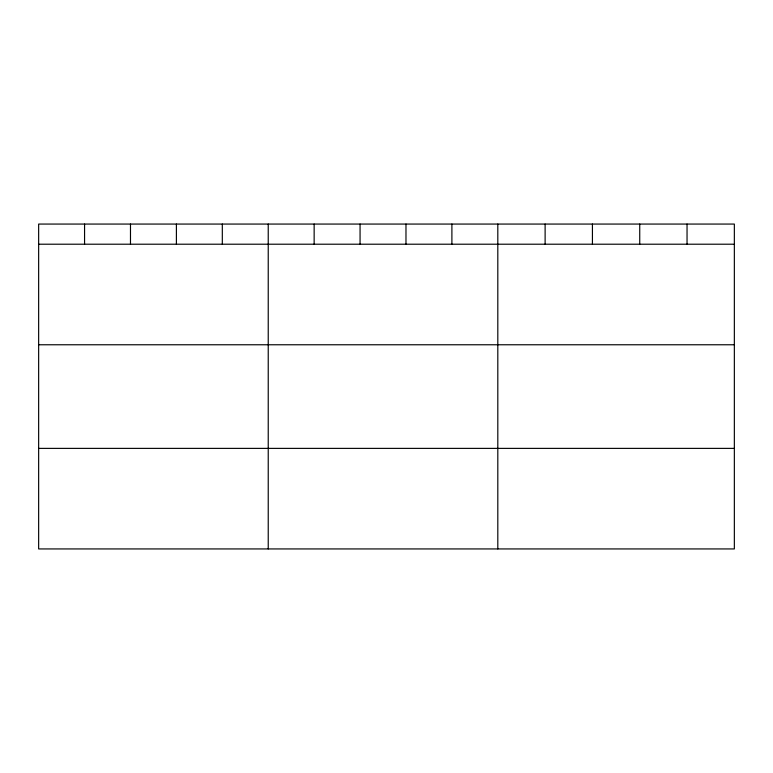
<?xml version="1.0" encoding="UTF-8"?>
<svg xmlns="http://www.w3.org/2000/svg" width="773" height="773" viewBox="0 0 773 773"><rect width="100%" height="100%" fill="white"/><g stroke="black" fill="none" stroke-linecap="round" stroke-linejoin="round"><path stroke-width="1.16" d="M734.35 244.21L734.35 548.936L38.65 548.936L38.65 224.064L734.35 224.064L734.35 244.21L38.65 244.21M38.65 344.768L734.35 344.768M38.65 448.379L734.35 448.379M687.042 224.064L687.042 244.21M639.735 224.064L639.735 244.21M592.427 224.064L592.427 244.21M545.12 224.064L545.12 244.21M497.812 224.064L497.812 548.936M451.896 224.064L451.896 244.21M405.98 224.064L405.98 244.21M360.063 224.064L360.063 244.21M314.147 224.064L314.147 244.21M268.231 224.064L268.231 548.936M222.315 224.064L222.315 244.21M176.399 224.064L176.399 244.21M130.482 224.064L130.482 244.21M84.566 224.064L84.566 244.21"/></g></svg>
